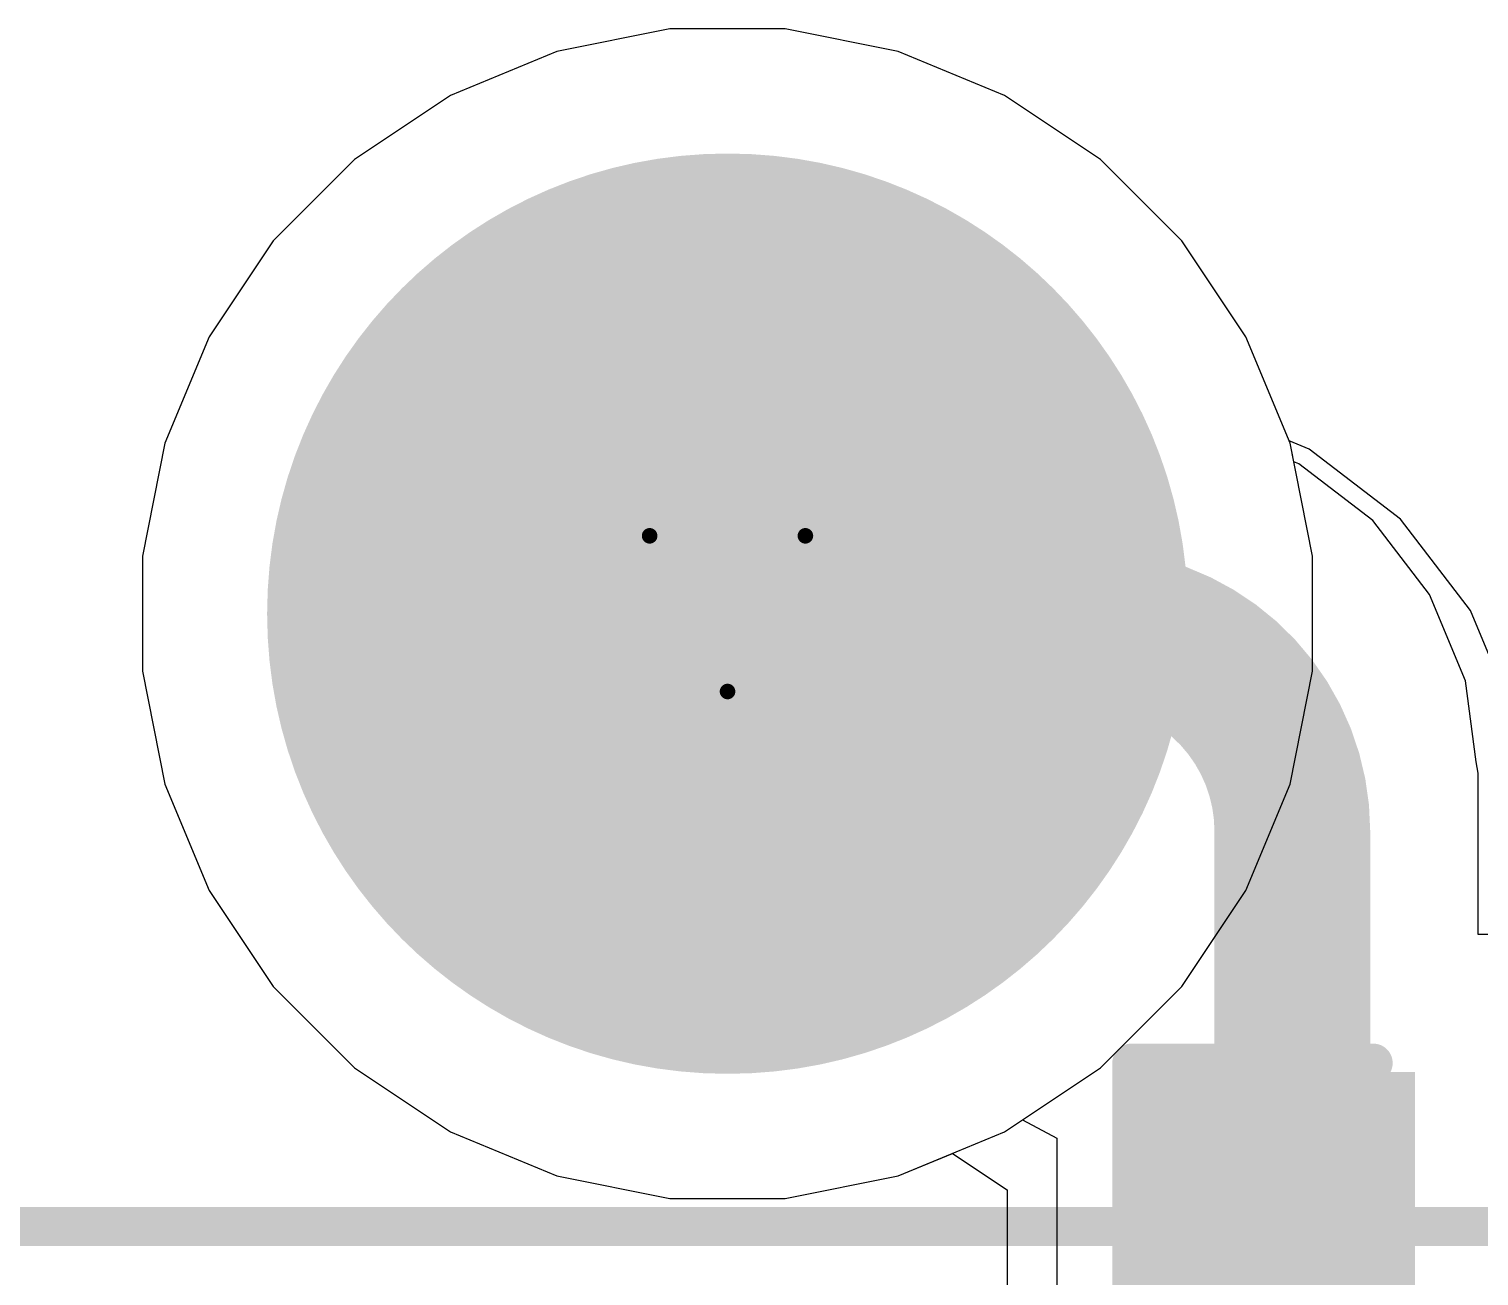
# Model space of a CAD drawing. Header units: inches. Extents: x -2 to 5376, y -4 to 5426.
# Drawn here: x 37.247 to 41.976, y 90.518 to 94.587 of the extents above; entities that cross this region are included whole.
import ezdxf

# ---------------------------------------------------------------- set-up
doc = ezdxf.new("R2010")
doc.units = ezdxf.units.IN
for name, color, linetype in [('Bottom Layer', 5, 'Continuous'), ('Bottom Overlay', 54, 'Continuous'), ('Bottom Paste', 16, 'Continuous'), ('Bottom Solder', 6, 'Continuous'), ('Drill Drawing', 1, 'Continuous'), ('Layer 1', 16, 'Continuous'), ('Layer 2', 76, 'Continuous'), ('Multi-Layer', 9, 'Continuous'), ('Pad Holes', 156, 'Continuous'), ('Top Layer', 1, 'Continuous'), ('Top Overlay', 2, 'Continuous'), ('Top Solder', 216, 'Continuous')]:
    doc.layers.add(name, color=color, linetype=linetype)

# ---------------------------------------------------------------- blocks, each defined once
blk = doc.blocks.new('C___0603_B_103')
at = {"layer": 'Bottom Layer'}
for points in [[(-1.143, -0.4445), (-1.143, 0.4445), (-0.381, 0.4445), (-0.381, -0.4445)], [(0.381, -0.4445), (0.381, 0.4445), (1.143, 0.4445), (1.143, -0.4445)]]:
    blk.add_hatch(color=5, dxfattribs=at).paths.add_polyline_path(points)
at = {"layer": 'Bottom Paste'}
for points in [[(-1.143, -0.4445), (-1.143, 0.4445), (-0.381, 0.4445), (-0.381, -0.4445)], [(0.381, -0.4445), (0.381, 0.4445), (1.143, 0.4445), (1.143, -0.4445)]]:
    blk.add_hatch(color=16, dxfattribs=at).paths.add_polyline_path(points)
at = {"layer": 'Bottom Solder'}
for points in [[(-1.203, -0.5045), (-1.203, 0.5045), (-0.321, 0.5045), (-0.321, -0.5045)], [(0.321, -0.5045), (0.321, 0.5045), (1.203, 0.5045), (1.203, -0.5045)]]:
    blk.add_hatch(color=6, dxfattribs=at).paths.add_polyline_path(points)
at = {"layer": 'Bottom Overlay'}
for points in [[(-1.2446, 0.5334, 0.127, 0.127, 0), (-0.4572, 0.5334, 0.127, 0.127, 0)], [(-1.2446, -0.5334, 0.127, 0.127, 0), (-1.2446, 0.5334, 0.127, 0.127, 0)], [(0.4572, 0.5334, 0.127, 0.127, 0), (1.2446, 0.5334, 0.127, 0.127, 0)], [(1.2446, -0.5334, 0.127, 0.127, 0), (1.2446, 0.5334, 0.127, 0.127, 0)], [(-1.2446, -0.5334, 0.127, 0.127, 0), (-0.4572, -0.5334, 0.127, 0.127, 0)], [(0.4572, -0.5334, 0.127, 0.127, 0), (1.2446, -0.5334, 0.127, 0.127, 0)]]:
    blk.add_lwpolyline(points, format="xyseb", dxfattribs=at)
for points in [[(-1.2764, 0.5334, 0.0635, 0.0635, 1), (-1.2128, 0.5334, 0.0635, 0.0635, 1)], [(-1.2764, 0.5334, 0.0635, 0.0635, 1), (-1.2128, 0.5334, 0.0635, 0.0635, 1)], [(-0.4889, 0.5334, 0.0635, 0.0635, 1), (-0.4254, 0.5334, 0.0635, 0.0635, 1)], [(0.4254, 0.5334, 0.0635, 0.0635, 1), (0.4889, 0.5334, 0.0635, 0.0635, 1)], [(1.2128, 0.5334, 0.0635, 0.0635, 1), (1.2764, 0.5334, 0.0635, 0.0635, 1)], [(1.2128, 0.5334, 0.0635, 0.0635, 1), (1.2764, 0.5334, 0.0635, 0.0635, 1)], [(-1.2764, -0.5334, 0.0635, 0.0635, 1), (-1.2128, -0.5334, 0.0635, 0.0635, 1)], [(-1.2764, -0.5334, 0.0635, 0.0635, 1), (-1.2128, -0.5334, 0.0635, 0.0635, 1)], [(-0.4889, -0.5334, 0.0635, 0.0635, 1), (-0.4254, -0.5334, 0.0635, 0.0635, 1)], [(0.4254, -0.5334, 0.0635, 0.0635, 1), (0.4889, -0.5334, 0.0635, 0.0635, 1)], [(1.2128, -0.5334, 0.0635, 0.0635, 1), (1.2764, -0.5334, 0.0635, 0.0635, 1)], [(1.2128, -0.5334, 0.0635, 0.0635, 1), (1.2764, -0.5334, 0.0635, 0.0635, 1)]]:
    blk.add_lwpolyline(points, format="xyseb", close=True, dxfattribs=at)
blk = doc.blocks.new('DB2ERM_5_08_12P_GN_128')
at = {"layer": 'Bottom Layer'}
h = blk.add_hatch(color=5, dxfattribs=at)
edge = h.paths.add_edge_path()
edge.add_arc((27.94, 0), 1.4, 0, 360)
at = {"layer": 'Bottom Solder'}
h = blk.add_hatch(color=6, dxfattribs=at)
edge = h.paths.add_edge_path()
edge.add_arc((27.94, 0), 1.5016, 0, 360)
at = {"layer": 'Layer 1'}
h = blk.add_hatch(color=16, dxfattribs=at)
edge = h.paths.add_edge_path()
edge.add_arc((27.94, 0), 1.4, 0, 360)
at = {"layer": 'Layer 2'}
h = blk.add_hatch(color=76, dxfattribs=at)
edge = h.paths.add_edge_path()
edge.add_arc((27.94, 0), 1.4, 0, 360)
at = {"layer": 'Multi-Layer'}
h = blk.add_hatch(color=9, dxfattribs=at)
edge = h.paths.add_edge_path()
edge.add_arc((27.94, 0), 1.4, 0, 360)
at = {"layer": 'Pad Holes'}
h = blk.add_hatch(color=7, dxfattribs=at)
edge = h.paths.add_edge_path()
edge.add_arc((27.94, 0), 0.95, 0, 360)
at = {"layer": 'Top Layer'}
h = blk.add_hatch(color=1, dxfattribs=at)
edge = h.paths.add_edge_path()
edge.add_arc((27.94, 0), 1.4, 0, 360)
at = {"layer": 'Top Solder'}
h = blk.add_hatch(color=216, dxfattribs=at)
edge = h.paths.add_edge_path()
edge.add_arc((27.94, 0), 1.5016, 0, 360)
at = {"layer": 'Top Overlay'}
blk.add_lwpolyline([(35.6362, 2, 0.127, 0.127, 0), (-35.6362, 2, 0.127, 0.127, 0)], format="xyseb", dxfattribs=at)

msp = doc.modelspace()

# ---------------------------------------------------------------- linework, layer by layer
at = {"layer": 'Bottom Layer'}
for p, q in [((39.3371, 94.5872), (38.9685, 94.5139)), ((39.7129, 94.5872), (39.3371, 94.5872)), ((40.0816, 94.5139), (39.7129, 94.5872)), ((38.9685, 94.5139), (38.6212, 94.3701)), ((40.4288, 94.3701), (40.0816, 94.5139)), ((38.6212, 94.3701), (38.3087, 94.1613)), ((40.7413, 94.1613), (40.4288, 94.3701)), ((38.3087, 94.1613), (38.043, 93.8955)), ((41.0071, 93.8955), (40.7413, 94.1613)), ((38.043, 93.8955), (37.8342, 93.583)), ((41.2159, 93.583), (41.0071, 93.8955)), ((37.8342, 93.583), (37.6903, 93.2358)), ((41.3597, 93.2358), (41.2159, 93.583)), ((37.6903, 93.2358), (37.617, 92.8671)), ((41.3718, 93.1749), (41.3597, 93.2358)), ((41.3884, 93.1681), (41.3718, 93.1749)), ((41.6297, 92.9829), (41.3884, 93.1681)), ((41.8149, 92.7415), (41.6297, 92.9829)), ((37.617, 92.8671), (37.617, 92.4913)), ((41.9314, 92.4604), (41.8149, 92.7415)), ((37.617, 92.4913), (37.6903, 92.1227)), ((41.9662, 92.1955), (41.9314, 92.4604)), ((41.9735, 92.1588), (41.9662, 92.1955)), ((41.9735, 91.6318), (41.9735, 92.1588)), ((37.6903, 92.1227), (37.8342, 91.7755)), ((37.8342, 91.7755), (38.043, 91.4629)), ((42.2027, 91.6318), (41.9735, 91.6318)), ((38.043, 91.4629), (38.3087, 91.1972)), ((38.3087, 91.1972), (38.6212, 90.9884)), ((38.6212, 90.9884), (38.9685, 90.8446)), ((40.0816, 90.8446), (40.2592, 90.9181)), ((40.2592, 90.9181), (40.437, 90.7993)), ((38.9685, 90.8446), (39.3371, 90.7712)), ((39.7129, 90.7712), (40.0816, 90.8446)), ((40.437, 90.7993), (40.437, 89.7268)), ((39.3371, 90.7712), (39.7129, 90.7712))]:
    msp.add_line(p, q, dxfattribs=at)
for points in [[(39.525, 92.6792, 0.254, 0.254, 0), (40.8057, 92.6792, 0.254, 0.254, 0)], [(40.8057, 92.6792, 0.254, 0.254, -0.414214), (41.3261, 92.1588, 0.254, 0.254, 0)], [(41.3261, 90.6792, 0.254, 0.254, 0), (41.3261, 92.1588, 0.254, 0.254, 0)], [(41.3274, 86.7159, 0.254, 0.254, 0), (41.3274, 90.678, 0.254, 0.254, 0)]]:
    msp.add_lwpolyline(points, format="xyseb", dxfattribs=at)
for points in [[(39.4615, 92.6792, 0.127, 0.127, 1), (39.5885, 92.6792, 0.127, 0.127, 1)], [(40.7422, 92.6792, 0.127, 0.127, 1), (40.8692, 92.6792, 0.127, 0.127, 1)], [(40.7422, 92.6792, 0.127, 0.127, 1), (40.8692, 92.6792, 0.127, 0.127, 1)], [(41.2626, 92.1588, 0.127, 0.127, 1), (41.3896, 92.1588, 0.127, 0.127, 1)], [(41.2626, 92.1588, 0.127, 0.127, 1), (41.3896, 92.1588, 0.127, 0.127, 1)], [(41.2626, 90.6792, 0.127, 0.127, 1), (41.3896, 90.6792, 0.127, 0.127, 1)], [(41.2639, 90.678, 0.127, 0.127, 1), (41.3909, 90.678, 0.127, 0.127, 1)]]:
    msp.add_lwpolyline(points, format="xyseb", close=True, dxfattribs=at)
at = {"layer": 'Drill Drawing'}
for points in [[(39.271, 92.9332, 0.0508, 0.0508, 0), (39.779, 92.9332, 0.0508, 0.0508, 0)], [(39.271, 92.9332, 0.0508, 0.0508, 0), (39.525, 92.4252, 0.0508, 0.0508, 0)], [(39.525, 92.4252, 0.0508, 0.0508, 0), (39.779, 92.9332, 0.0508, 0.0508, 0)]]:
    msp.add_lwpolyline(points, format="xyseb", dxfattribs=at)
for points in [[(39.2583, 92.9332, 0.0254, 0.0254, 1), (39.2837, 92.9332, 0.0254, 0.0254, 1)], [(39.2583, 92.9332, 0.0254, 0.0254, 1), (39.2837, 92.9332, 0.0254, 0.0254, 1)], [(39.7663, 92.9332, 0.0254, 0.0254, 1), (39.7917, 92.9332, 0.0254, 0.0254, 1)], [(39.7663, 92.9332, 0.0254, 0.0254, 1), (39.7917, 92.9332, 0.0254, 0.0254, 1)], [(39.5123, 92.4252, 0.0254, 0.0254, 1), (39.5377, 92.4252, 0.0254, 0.0254, 1)], [(39.5123, 92.4252, 0.0254, 0.0254, 1), (39.5377, 92.4252, 0.0254, 0.0254, 1)]]:
    msp.add_lwpolyline(points, format="xyseb", close=True, dxfattribs=at)
at = {"layer": 'Layer 1'}
for p, q in [((39.3371, 94.5872), (38.9685, 94.5139)), ((39.7129, 94.5872), (39.3371, 94.5872)), ((40.0816, 94.5139), (39.7129, 94.5872)), ((38.9685, 94.5139), (38.6212, 94.3701)), ((40.4288, 94.3701), (40.0816, 94.5139)), ((38.6212, 94.3701), (38.3087, 94.1613)), ((40.7413, 94.1613), (40.4288, 94.3701)), ((38.3087, 94.1613), (38.043, 93.8955)), ((41.0071, 93.8955), (40.7413, 94.1613)), ((38.043, 93.8955), (37.8342, 93.583)), ((41.2159, 93.583), (41.0071, 93.8955)), ((37.8342, 93.583), (37.6903, 93.2358)), ((41.3597, 93.2358), (41.2159, 93.583)), ((37.6903, 93.2358), (37.617, 92.8671)), ((41.433, 92.8671), (41.3597, 93.2358)), ((37.617, 92.8671), (37.617, 92.4913)), ((41.433, 92.4913), (41.433, 92.8671)), ((37.617, 92.4913), (37.6903, 92.1227)), ((41.3597, 92.1227), (41.433, 92.4913)), ((37.6903, 92.1227), (37.8342, 91.7755)), ((41.2159, 91.7755), (41.3597, 92.1227)), ((37.8342, 91.7755), (38.043, 91.4629)), ((41.0071, 91.4629), (41.2159, 91.7755)), ((38.043, 91.4629), (38.3087, 91.1972)), ((40.7413, 91.1972), (41.0071, 91.4629)), ((38.3087, 91.1972), (38.6212, 90.9884)), ((40.4288, 90.9884), (40.7413, 91.1972)), ((38.6212, 90.9884), (38.9685, 90.8446)), ((40.0816, 90.8446), (40.4288, 90.9884)), ((38.9685, 90.8446), (39.3371, 90.7712)), ((39.7129, 90.7712), (40.0816, 90.8446)), ((39.3371, 90.7712), (39.7129, 90.7712))]:
    msp.add_line(p, q, dxfattribs=at)
at = {"layer": 'Layer 2'}
for p, q in [((39.3371, 94.5872), (38.9685, 94.5139)), ((39.7129, 94.5872), (39.3371, 94.5872)), ((40.0816, 94.5139), (39.7129, 94.5872)), ((38.9685, 94.5139), (38.6212, 94.3701)), ((40.4288, 94.3701), (40.0816, 94.5139)), ((38.6212, 94.3701), (38.3087, 94.1613)), ((40.7413, 94.1613), (40.4288, 94.3701)), ((38.3087, 94.1613), (38.043, 93.8955)), ((41.0071, 93.8955), (40.7413, 94.1613)), ((38.043, 93.8955), (37.8342, 93.583)), ((41.2159, 93.583), (41.0071, 93.8955)), ((37.8342, 93.583), (37.6903, 93.2358)), ((41.3597, 93.2358), (41.2159, 93.583)), ((37.6903, 93.2358), (37.617, 92.8671)), ((41.433, 92.8671), (41.3597, 93.2358)), ((37.617, 92.8671), (37.617, 92.4913)), ((41.433, 92.4913), (41.433, 92.8671)), ((37.617, 92.4913), (37.6903, 92.1227)), ((41.3597, 92.1227), (41.433, 92.4913)), ((37.6903, 92.1227), (37.8342, 91.7755)), ((41.2159, 91.7755), (41.3597, 92.1227)), ((37.8342, 91.7755), (38.043, 91.4629)), ((41.0071, 91.4629), (41.2159, 91.7755)), ((38.043, 91.4629), (38.3087, 91.1972)), ((40.7413, 91.1972), (41.0071, 91.4629)), ((38.3087, 91.1972), (38.6212, 90.9884)), ((40.4288, 90.9884), (40.7413, 91.1972)), ((38.6212, 90.9884), (38.9685, 90.8446)), ((40.0816, 90.8446), (40.4288, 90.9884)), ((38.9685, 90.8446), (39.3371, 90.7712)), ((39.7129, 90.7712), (40.0816, 90.8446)), ((39.3371, 90.7712), (39.7129, 90.7712))]:
    msp.add_line(p, q, dxfattribs=at)
at = {"layer": 'Top Layer'}
for p, q in [((39.3371, 94.5872), (38.9685, 94.5139)), ((39.7129, 94.5872), (39.3371, 94.5872)), ((40.0816, 94.5139), (39.7129, 94.5872)), ((38.9685, 94.5139), (38.6212, 94.3701)), ((40.4288, 94.3701), (40.0816, 94.5139)), ((38.6212, 94.3701), (38.3087, 94.1613)), ((40.7413, 94.1613), (40.4288, 94.3701)), ((38.3087, 94.1613), (38.043, 93.8955)), ((41.0071, 93.8955), (40.7413, 94.1613)), ((38.043, 93.8955), (37.8342, 93.583)), ((41.2159, 93.583), (41.0071, 93.8955)), ((37.8342, 93.583), (37.6903, 93.2358)), ((41.3566, 93.2433), (41.2159, 93.583)), ((37.6903, 93.2358), (37.617, 92.8671)), ((41.4216, 93.2163), (41.3566, 93.2433)), ((41.7197, 92.9875), (41.4216, 93.2163)), ((41.9485, 92.6894), (41.7197, 92.9875)), ((37.617, 92.8671), (37.617, 92.4913)), ((42.0208, 92.5149), (41.9485, 92.6894)), ((37.617, 92.4913), (37.6903, 92.1227)), ((37.6903, 92.1227), (37.8342, 91.7755)), ((37.8342, 91.7755), (38.043, 91.4629)), ((38.043, 91.4629), (38.3087, 91.1972)), ((38.3087, 91.1972), (38.6212, 90.9884)), ((38.6212, 90.9884), (38.9685, 90.8446)), ((40.0816, 90.8446), (40.4288, 90.9884)), ((40.4288, 90.9884), (40.4865, 91.027)), ((40.4865, 91.027), (40.5985, 90.9671)), ((40.5985, 90.9671), (40.5985, 89.9768)), ((38.9685, 90.8446), (39.3371, 90.7712)), ((39.7129, 90.7712), (40.0816, 90.8446)), ((39.3371, 90.7712), (39.7129, 90.7712))]:
    msp.add_line(p, q, dxfattribs=at)
for points in [[(39.525, 92.6792, 0.508, 0.508, 0), (40.7518, 92.633, 0.508, 0.508, 0)], [(40.7518, 92.633, 0.508, 0.508, -0.392326), (41.3671, 91.9695, 0.508, 0.508, 0)], [(41.3671, 91.9695, 0.508, 0.508, 0), (41.3671, 91.8491, 0.508, 0.508, 0)], [(41.3671, 89.0878, 0.508, 0.508, 0), (41.3671, 91.8491, 0.508, 0.508, 0)]]:
    msp.add_lwpolyline(points, format="xyseb", dxfattribs=at)
for points in [[(39.398, 92.6792, 0.254, 0.254, 1), (39.652, 92.6792, 0.254, 0.254, 1)], [(40.6248, 92.633, 0.254, 0.254, 1), (40.8788, 92.633, 0.254, 0.254, 1)], [(40.6248, 92.633, 0.254, 0.254, 1), (40.8788, 92.633, 0.254, 0.254, 1)], [(41.2401, 91.9695, 0.254, 0.254, 1), (41.4941, 91.9695, 0.254, 0.254, 1)], [(41.2401, 91.9695, 0.254, 0.254, 1), (41.4941, 91.9695, 0.254, 0.254, 1)], [(41.2401, 91.8491, 0.254, 0.254, 1), (41.4941, 91.8491, 0.254, 0.254, 1)], [(41.2401, 91.8491, 0.254, 0.254, 1), (41.4941, 91.8491, 0.254, 0.254, 1)]]:
    msp.add_lwpolyline(points, format="xyseb", close=True, dxfattribs=at)

# ---------------------------------------------------------------- block references
at = {"rotation": 180}
msp.add_blockref('DB2ERM_5_08_12P_GN_128', (67.465, 92.6792), dxfattribs=at)
msp.add_blockref('C___0603_B_103', (42.088, 90.6793))

doc.saveas('drawing.dxf')
